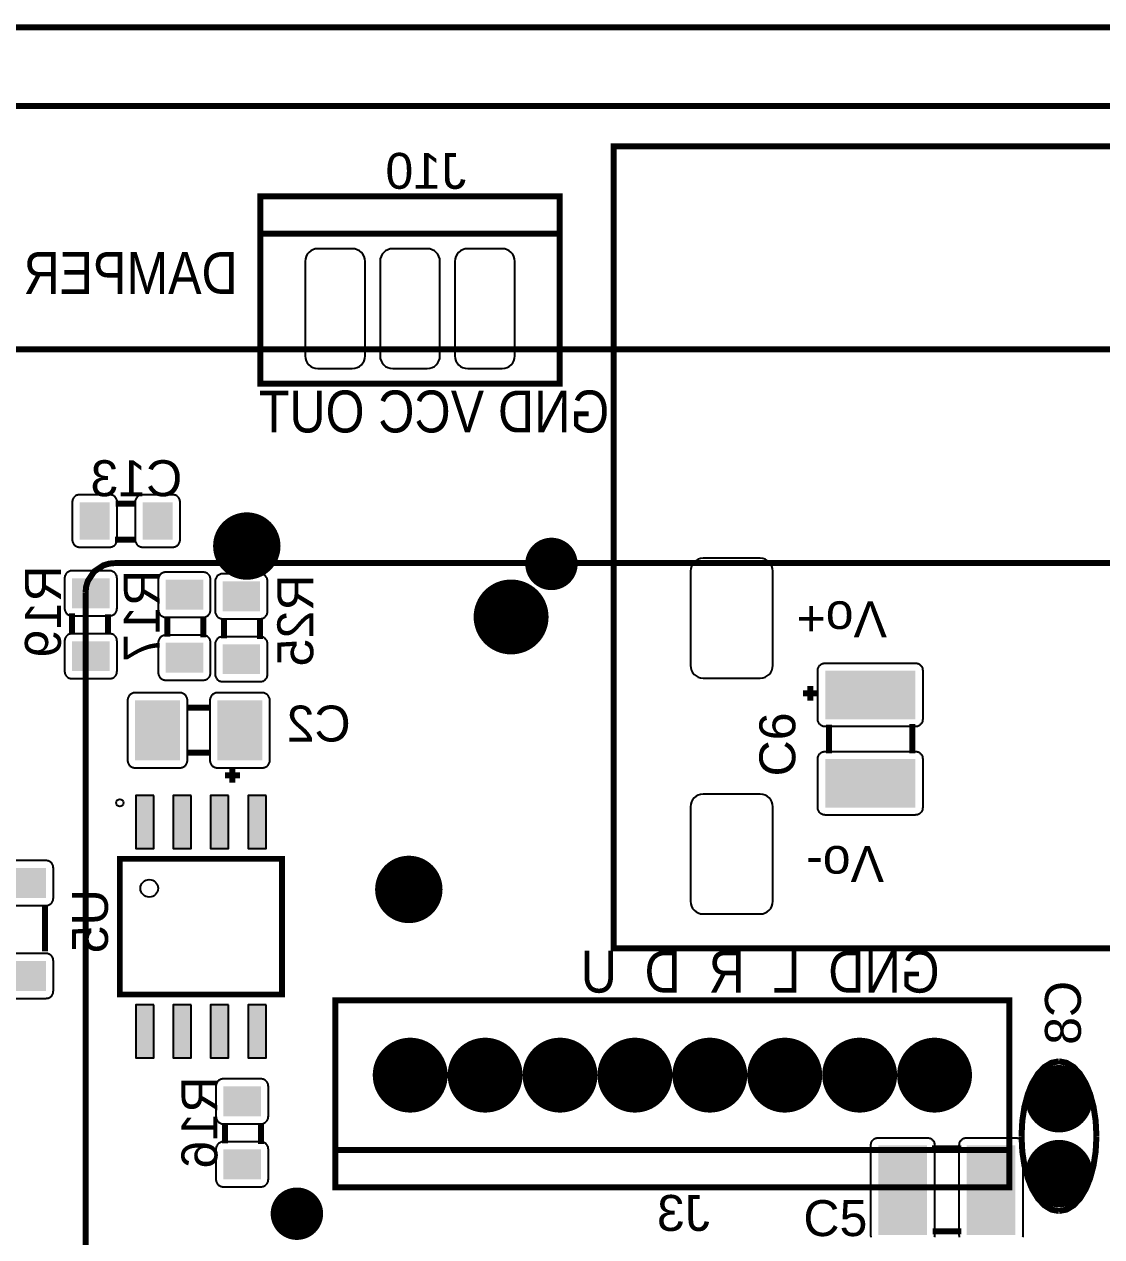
# Model space of a CAD drawing. Header units: inches. Extents: x -2.89 to 2.89, y -1.51 to 1.51.
# Drawn here: x -1.741 to -0.303, y -0.106 to 1.513 of the extents above; entities that cross this region are included whole.
import ezdxf

# ---------------------------------------------------------------- set-up
doc = ezdxf.new("R2010")
doc.units = ezdxf.units.IN
doc.layers.get('0').update_dxf_attribs({"linetype": 'CONTINUOUS'})

# ---------------------------------------------------------------- blocks, each defined once
blk = doc.blocks.new('RPAD')
blk.add_trace([(-0.5, -0.5), (-0.5, 0.5), (0.5, -0.5), (0.5, 0.5)])
blk = doc.blocks.new('EPAD')
at = {"const_width": 0.5}
blk.add_lwpolyline([(-0.25, 0, 1), (0.25, 0, 1)], format="xyb", close=True, dxfattribs=at)

msp = doc.modelspace()

# ---------------------------------------------------------------- linework, layer by layer
for points, const_width in [([(-2.883315, -1.508752), (2.883315, -1.508752), (2.883315, 1.508752), (-2.883315, 1.508752), (-2.883315, -1.508752)], 0.008), ([(-2.883315, -1.508752), (2.883315, -1.508752), (2.883315, 1.508752), (-2.883315, 1.508752), (-2.883315, -1.508752)], 0.008), ([(-2.883315, -1.508752), (2.883315, -1.508752), (2.883315, 1.508752), (-2.883315, 1.508752), (-2.883315, -1.508752)], 0.008), ([(1.569118, 1.403445), (-2.092299, 1.403445)], 0.008), ([(1.569118, 1.403445), (-2.092299, 1.403445)], 0.008), ([(1.569118, 1.403445), (-2.092299, 1.403445)], 0.008), ([(-0.954181, 0.27865), (1.108811, 0.27865), (1.108811, 1.349516), (-0.954181, 1.349516), (-0.954181, 0.27865)], 0.008), ([(-0.954181, 0.27865), (1.108811, 0.27865), (1.108811, 1.349516), (-0.954181, 1.349516), (-0.954181, 0.27865)], 0.008), ([(-0.954181, 0.27865), (1.108811, 0.27865), (1.108811, 1.349516), (-0.954181, 1.349516), (-0.954181, 0.27865)], 0.008), ([(-1.426111, 1.03298), (-1.026111, 1.03298), (-1.026111, 1.28298), (-1.426111, 1.28298), (-1.426111, 1.03298)], 0.008), ([(-1.426111, 1.03298), (-1.026111, 1.03298), (-1.026111, 1.28298), (-1.426111, 1.28298), (-1.426111, 1.03298)], 0.008), ([(-1.426111, 1.03298), (-1.026111, 1.03298), (-1.026111, 1.28298), (-1.426111, 1.28298), (-1.426111, 1.03298)], 0.008), ([(-1.026111, 1.23298), (-1.426111, 1.23298)], 0.008), ([(-1.026111, 1.23298), (-1.426111, 1.23298)], 0.008), ([(-1.026111, 1.23298), (-1.426111, 1.23298)], 0.008), ([(-1.974189, 1.078642), (1.451008, 1.078642)], 0.008), ([(-1.974189, 1.078642), (1.451008, 1.078642)], 0.008), ([(-1.974189, 1.078642), (1.451008, 1.078642)], 0.008), ([(-1.592024, 0.872516), (-1.619024, 0.872516)], 0.008), ([(-1.592024, 0.872516), (-1.619024, 0.872516)], 0.008), ([(-1.592024, 0.872516), (-1.619024, 0.872516)], 0.008), ([(-1.592024, 0.824516), (-1.620024, 0.824516)], 0.008), ([(-1.592024, 0.824516), (-1.620024, 0.824516)], 0.008), ([(-1.592024, 0.824516), (-1.620024, 0.824516)], 0.008), ([(-1.659228, 0.753839), (-1.658445, 0.761889), (-1.656191, 0.769333), (-1.647848, 0.781828), (-1.635353, 0.790171), (-1.627908, 0.792425), (-1.619858, 0.793209)], 0.008), ([(-1.659228, 0.753839), (-1.658445, 0.761889), (-1.656191, 0.769333), (-1.647848, 0.781828), (-1.635353, 0.790171), (-1.627908, 0.792425), (-1.619858, 0.793209)], 0.008), ([(-1.659228, 0.753839), (-1.658445, 0.761889), (-1.656191, 0.769333), (-1.647848, 0.781828), (-1.635353, 0.790171), (-1.627908, 0.792425), (-1.619858, 0.793209)], 0.008), ([(1.136047, 0.753839), (1.135264, 0.761889), (1.13301, 0.769333), (1.124667, 0.781828), (1.112172, 0.790171), (1.104727, 0.792425), (1.096677, 0.793209), (-1.619858, 0.793209)], 0.008), ([(1.136047, 0.753839), (1.135264, 0.761889), (1.13301, 0.769333), (1.124667, 0.781828), (1.112172, 0.790171), (1.104727, 0.792425), (1.096677, 0.793209), (-1.619858, 0.793209)], 0.008), ([(1.136047, 0.753839), (1.135264, 0.761889), (1.13301, 0.769333), (1.124667, 0.781828), (1.112172, 0.790171), (1.104727, 0.792425), (1.096677, 0.793209), (-1.619858, 0.793209)], 0.008), ([(-1.659228, 0.753839), (-1.659228, -0.702854), (-1.658445, -0.710904), (-1.656191, -0.718348), (-1.647848, -0.730844), (-1.635353, -0.739187), (-1.627908, -0.741441), (-1.619858, -0.742224), (1.096677, -0.742224)], 0.008), ([(-1.659228, 0.753839), (-1.659228, -0.702854), (-1.658445, -0.710904), (-1.656191, -0.718348), (-1.647848, -0.730844), (-1.635353, -0.739187), (-1.627908, -0.741441), (-1.619858, -0.742224), (1.096677, -0.742224)], 0.008), ([(-1.659228, 0.753839), (-1.659228, -0.702854), (-1.658445, -0.710904), (-1.656191, -0.718348), (-1.647848, -0.730844), (-1.635353, -0.739187), (-1.627908, -0.741441), (-1.619858, -0.742224), (1.096677, -0.742224)], 0.008), ([(-1.677229, 0.697894), (-1.677229, 0.725894)], 0.008), ([(-1.677229, 0.697894), (-1.677229, 0.725894)], 0.008), ([(-1.677229, 0.697894), (-1.677229, 0.725894)], 0.008), ([(-1.629229, 0.697894), (-1.629229, 0.724894)], 0.008), ([(-1.629229, 0.697894), (-1.629229, 0.724894)], 0.008), ([(-1.629229, 0.697894), (-1.629229, 0.724894)], 0.008), ([(-1.550229, 0.721894), (-1.550229, 0.694894)], 0.008), ([(-1.550229, 0.721894), (-1.550229, 0.694894)], 0.008), ([(-1.550229, 0.721894), (-1.550229, 0.694894)], 0.008), ([(-1.502229, 0.721894), (-1.502229, 0.693894)], 0.008), ([(-1.502229, 0.721894), (-1.502229, 0.693894)], 0.008), ([(-1.502229, 0.721894), (-1.502229, 0.693894)], 0.008), ([(-1.474229, 0.719894), (-1.474229, 0.692894)], 0.008), ([(-1.474229, 0.719894), (-1.474229, 0.692894)], 0.008), ([(-1.474229, 0.719894), (-1.474229, 0.692894)], 0.008), ([(-1.426229, 0.719894), (-1.426229, 0.691894)], 0.008), ([(-1.426229, 0.719894), (-1.426229, 0.691894)], 0.008), ([(-1.426229, 0.719894), (-1.426229, 0.691894)], 0.008), ([(-0.691661, 0.609232), (-0.691661, 0.629232)], 0.008), ([(-0.691661, 0.609232), (-0.691661, 0.629232)], 0.008), ([(-0.691661, 0.609232), (-0.691661, 0.629232)], 0.008), ([(-0.681661, 0.619232), (-0.701661, 0.619232)], 0.008), ([(-0.681661, 0.619232), (-0.701661, 0.619232)], 0.008), ([(-0.681661, 0.619232), (-0.701661, 0.619232)], 0.008), ([(-1.523229, 0.599894), (-1.493229, 0.599894)], 0.008), ([(-1.523229, 0.599894), (-1.493229, 0.599894)], 0.008), ([(-1.523229, 0.599894), (-1.493229, 0.599894)], 0.008), ([(-0.666661, 0.539232), (-0.666661, 0.577232)], 0.008), ([(-0.666661, 0.539232), (-0.666661, 0.577232)], 0.008), ([(-0.666661, 0.539232), (-0.666661, 0.577232)], 0.008), ([(-0.555661, 0.539232), (-0.555661, 0.578232)], 0.008), ([(-0.555661, 0.539232), (-0.555661, 0.578232)], 0.008), ([(-0.555661, 0.539232), (-0.555661, 0.578232)], 0.008), ([(-1.523229, 0.539894), (-1.493229, 0.539894)], 0.008), ([(-1.523229, 0.539894), (-1.493229, 0.539894)], 0.008), ([(-1.523229, 0.539894), (-1.493229, 0.539894)], 0.008), ([(-1.463229, 0.499894), (-1.463229, 0.519894)], 0.008), ([(-1.463229, 0.499894), (-1.463229, 0.519894)], 0.008), ([(-1.463229, 0.499894), (-1.463229, 0.519894)], 0.008), ([(-1.473229, 0.509894), (-1.453229, 0.509894)], 0.008), ([(-1.473229, 0.509894), (-1.453229, 0.509894)], 0.008), ([(-1.473229, 0.509894), (-1.453229, 0.509894)], 0.008), ([(-1.396961, 0.398209), (-1.396961, 0.217106), (-1.613496, 0.217106), (-1.613496, 0.398209), (-1.396961, 0.398209)], 0.007874), ([(-1.396961, 0.398209), (-1.396961, 0.217106), (-1.613496, 0.217106), (-1.613496, 0.398209), (-1.396961, 0.398209)], 0.007874), ([(-1.396961, 0.398209), (-1.396961, 0.217106), (-1.613496, 0.217106), (-1.613496, 0.398209), (-1.396961, 0.398209)], 0.007874), ([(-1.713229, 0.274894), (-1.713229, 0.334894)], 0.008), ([(-1.713229, 0.274894), (-1.713229, 0.334894)], 0.008), ([(-1.713229, 0.274894), (-1.713229, 0.334894)], 0.008), ([(-1.325835, -0.040642), (-0.425835, -0.040642), (-0.425835, 0.209358), (-1.325835, 0.209358), (-1.325835, -0.040642)], 0.008), ([(-1.325835, -0.040642), (-0.425835, -0.040642), (-0.425835, 0.209358), (-1.325835, 0.209358), (-1.325835, -0.040642)], 0.008), ([(-1.325835, -0.040642), (-0.425835, -0.040642), (-0.425835, 0.209358), (-1.325835, 0.209358), (-1.325835, -0.040642)], 0.008), ([(-0.359693, 0.127862), (-0.36988, 0.125862), (-0.379318, 0.120112), (-0.387818, 0.110987), (-0.395193, 0.098862), (-0.401256, 0.084112), (-0.405818, 0.067112), (-0.408693, 0.048237), (-0.409693, 0.027862)], 0.008), ([(-0.359693, 0.127862), (-0.36988, 0.125862), (-0.379318, 0.120112), (-0.387818, 0.110987), (-0.395193, 0.098862), (-0.401256, 0.084112), (-0.405818, 0.067112), (-0.408693, 0.048237), (-0.409693, 0.027862)], 0.008), ([(-0.359693, 0.127862), (-0.36988, 0.125862), (-0.379318, 0.120112), (-0.387818, 0.110987), (-0.395193, 0.098862), (-0.401256, 0.084112), (-0.405818, 0.067112), (-0.408693, 0.048237), (-0.409693, 0.027862)], 0.008), ([(-0.359693, 0.127862), (-0.349506, 0.125862), (-0.340068, 0.120112), (-0.331568, 0.110987), (-0.324193, 0.098862), (-0.31813, 0.084112), (-0.313568, 0.067112), (-0.310693, 0.048237), (-0.309693, 0.027862)], 0.008), ([(-0.359693, 0.127862), (-0.349506, 0.125862), (-0.340068, 0.120112), (-0.331568, 0.110987), (-0.324193, 0.098862), (-0.31813, 0.084112), (-0.313568, 0.067112), (-0.310693, 0.048237), (-0.309693, 0.027862)], 0.008), ([(-0.359693, 0.127862), (-0.349506, 0.125862), (-0.340068, 0.120112), (-0.331568, 0.110987), (-0.324193, 0.098862), (-0.31813, 0.084112), (-0.313568, 0.067112), (-0.310693, 0.048237), (-0.309693, 0.027862)], 0.008), ([(-1.473229, 0.045366), (-1.473229, 0.018366)], 0.008), ([(-1.473229, 0.045366), (-1.473229, 0.018366)], 0.008), ([(-1.473229, 0.045366), (-1.473229, 0.018366)], 0.008), ([(-1.425229, 0.045366), (-1.425229, 0.017366)], 0.008), ([(-1.425229, 0.045366), (-1.425229, 0.017366)], 0.008), ([(-1.425229, 0.045366), (-1.425229, 0.017366)], 0.008), ([(-0.359693, -0.072138), (-0.36988, -0.070138), (-0.379318, -0.064388), (-0.387818, -0.055263), (-0.395193, -0.043138), (-0.401256, -0.028388), (-0.405818, -0.011388), (-0.408693, 0.007487), (-0.409693, 0.027862)], 0.008), ([(-0.359693, -0.072138), (-0.36988, -0.070138), (-0.379318, -0.064388), (-0.387818, -0.055263), (-0.395193, -0.043138), (-0.401256, -0.028388), (-0.405818, -0.011388), (-0.408693, 0.007487), (-0.409693, 0.027862)], 0.008), ([(-0.359693, -0.072138), (-0.36988, -0.070138), (-0.379318, -0.064388), (-0.387818, -0.055263), (-0.395193, -0.043138), (-0.401256, -0.028388), (-0.405818, -0.011388), (-0.408693, 0.007487), (-0.409693, 0.027862)], 0.008), ([(-0.359693, -0.072138), (-0.349506, -0.070138), (-0.340068, -0.064388), (-0.331568, -0.055263), (-0.324193, -0.043138), (-0.31813, -0.028388), (-0.313568, -0.011388), (-0.310693, 0.007487), (-0.309693, 0.027862)], 0.008), ([(-0.359693, -0.072138), (-0.349506, -0.070138), (-0.340068, -0.064388), (-0.331568, -0.055263), (-0.324193, -0.043138), (-0.31813, -0.028388), (-0.313568, -0.011388), (-0.310693, 0.007487), (-0.309693, 0.027862)], 0.008), ([(-0.359693, -0.072138), (-0.349506, -0.070138), (-0.340068, -0.064388), (-0.331568, -0.055263), (-0.324193, -0.043138), (-0.31813, -0.028388), (-0.313568, -0.011388), (-0.310693, 0.007487), (-0.309693, 0.027862)], 0.008), ([(-1.325835, 0.009358), (-0.425835, 0.009358)], 0.008), ([(-1.325835, 0.009358), (-0.425835, 0.009358)], 0.008), ([(-1.325835, 0.009358), (-0.425835, 0.009358)], 0.008), ([(-0.490244, 0.011815), (-0.529244, 0.011815)], 0.008), ([(-0.490244, 0.011815), (-0.529244, 0.011815)], 0.008), ([(-0.490244, 0.011815), (-0.529244, 0.011815)], 0.008), ([(-0.490244, -0.099185), (-0.528244, -0.099185)], 0.008), ([(-0.490244, -0.099185), (-0.528244, -0.099185)], 0.008), ([(-0.490244, -0.099185), (-0.528244, -0.099185)], 0.008)]:
    msp.add_lwpolyline(points, dxfattribs=dict(const_width=const_width))
for points in [[(-1.303111, 1.21298), (-1.349111, 1.21298), (-1.352587, 1.212642), (-1.355801, 1.211669), (-1.358692, 1.210123), (-1.361196, 1.208066), (-1.363253, 1.205561), (-1.364799, 1.20267), (-1.365772, 1.199456), (-1.366111, 1.19598), (-1.366111, 1.06998), (-1.365772, 1.066504), (-1.364799, 1.06329), (-1.363253, 1.060399), (-1.361196, 1.057894), (-1.358692, 1.055838), (-1.355801, 1.054292), (-1.352587, 1.053319), (-1.349111, 1.05298), (-1.303111, 1.05298), (-1.299635, 1.053319), (-1.29642, 1.054292), (-1.29353, 1.055838), (-1.291025, 1.057894), (-1.288968, 1.060399), (-1.287422, 1.06329), (-1.286449, 1.066504), (-1.286111, 1.06998), (-1.286111, 1.19598), (-1.286449, 1.199456), (-1.287422, 1.20267), (-1.288968, 1.205561), (-1.291025, 1.208066), (-1.29353, 1.210123), (-1.29642, 1.211669), (-1.299635, 1.212642), (-1.303111, 1.21298)], [(-1.203111, 1.21298), (-1.249111, 1.21298), (-1.252587, 1.212642), (-1.255801, 1.211669), (-1.258692, 1.210123), (-1.261196, 1.208066), (-1.263253, 1.205561), (-1.264799, 1.20267), (-1.265772, 1.199456), (-1.266111, 1.19598), (-1.266111, 1.06998), (-1.265772, 1.066504), (-1.264799, 1.06329), (-1.263253, 1.060399), (-1.261196, 1.057894), (-1.258692, 1.055838), (-1.255801, 1.054292), (-1.252587, 1.053319), (-1.249111, 1.05298), (-1.203111, 1.05298), (-1.199635, 1.053319), (-1.19642, 1.054292), (-1.19353, 1.055838), (-1.191025, 1.057894), (-1.188968, 1.060399), (-1.187422, 1.06329), (-1.186449, 1.066504), (-1.186111, 1.06998), (-1.186111, 1.19598), (-1.186449, 1.199456), (-1.187422, 1.20267), (-1.188968, 1.205561), (-1.191025, 1.208066), (-1.19353, 1.210123), (-1.19642, 1.211669), (-1.199635, 1.212642), (-1.203111, 1.21298)], [(-1.103111, 1.21298), (-1.149111, 1.21298), (-1.152587, 1.212642), (-1.155801, 1.211669), (-1.158692, 1.210123), (-1.161196, 1.208066), (-1.163253, 1.205561), (-1.164799, 1.20267), (-1.165772, 1.199456), (-1.166111, 1.19598), (-1.166111, 1.06998), (-1.165772, 1.066504), (-1.164799, 1.06329), (-1.163253, 1.060399), (-1.161196, 1.057894), (-1.158692, 1.055838), (-1.155801, 1.054292), (-1.152587, 1.053319), (-1.149111, 1.05298), (-1.103111, 1.05298), (-1.099635, 1.053319), (-1.09642, 1.054292), (-1.09353, 1.055838), (-1.091025, 1.057894), (-1.088968, 1.060399), (-1.087422, 1.06329), (-1.086449, 1.066504), (-1.086111, 1.06998), (-1.086111, 1.19598), (-1.086449, 1.199456), (-1.087422, 1.20267), (-1.088968, 1.205561), (-1.091025, 1.208066), (-1.09353, 1.210123), (-1.09642, 1.211669), (-1.099635, 1.212642), (-1.103111, 1.21298)], [(-1.627024, 0.884516), (-1.667024, 0.884516), (-1.668063, 0.884465), (-1.669069, 0.884317), (-1.670035, 0.884075), (-1.670959, 0.883744), (-1.671836, 0.88333), (-1.67266, 0.882835), (-1.673428, 0.882265), (-1.674133, 0.881625), (-1.674774, 0.880919), (-1.675343, 0.880152), (-1.675837, 0.879328), (-1.676252, 0.878451), (-1.676583, 0.877527), (-1.676825, 0.87656), (-1.676974, 0.875555), (-1.677024, 0.874516), (-1.677024, 0.824516), (-1.676974, 0.823476), (-1.676825, 0.822471), (-1.676583, 0.821504), (-1.676252, 0.82058), (-1.675837, 0.819704), (-1.675343, 0.81888), (-1.674774, 0.818113), (-1.674133, 0.817406), (-1.673428, 0.816766), (-1.67266, 0.816197), (-1.671836, 0.815702), (-1.670959, 0.815287), (-1.670035, 0.814957), (-1.669069, 0.814715), (-1.668063, 0.814566), (-1.667024, 0.814516), (-1.627024, 0.814516), (-1.625985, 0.814566), (-1.62498, 0.814715), (-1.624013, 0.814957), (-1.623089, 0.815287), (-1.622212, 0.815702), (-1.621388, 0.816197), (-1.62062, 0.816766), (-1.619915, 0.817406), (-1.619274, 0.818113), (-1.618705, 0.81888), (-1.618211, 0.819704), (-1.617796, 0.82058), (-1.617465, 0.821504), (-1.617223, 0.822471), (-1.617074, 0.823476), (-1.617024, 0.824516), (-1.617024, 0.874516), (-1.617074, 0.875555), (-1.617223, 0.87656), (-1.617465, 0.877527), (-1.617796, 0.878451), (-1.618211, 0.879328), (-1.618705, 0.880152), (-1.619274, 0.880919), (-1.619915, 0.881625), (-1.62062, 0.882265), (-1.621388, 0.882835), (-1.622212, 0.88333), (-1.623089, 0.883744), (-1.624013, 0.884075), (-1.62498, 0.884317), (-1.625985, 0.884465), (-1.627024, 0.884516)], [(-1.543024, 0.884516), (-1.583024, 0.884516), (-1.584063, 0.884465), (-1.585069, 0.884317), (-1.586035, 0.884075), (-1.586959, 0.883744), (-1.587836, 0.88333), (-1.58866, 0.882835), (-1.589428, 0.882265), (-1.590133, 0.881625), (-1.590774, 0.880919), (-1.591343, 0.880152), (-1.591837, 0.879328), (-1.592252, 0.878451), (-1.592583, 0.877527), (-1.592825, 0.87656), (-1.592974, 0.875555), (-1.593024, 0.874516), (-1.593024, 0.824516), (-1.592974, 0.823476), (-1.592825, 0.822471), (-1.592583, 0.821504), (-1.592252, 0.82058), (-1.591837, 0.819704), (-1.591343, 0.81888), (-1.590774, 0.818113), (-1.590133, 0.817406), (-1.589428, 0.816766), (-1.58866, 0.816197), (-1.587836, 0.815702), (-1.586959, 0.815287), (-1.586035, 0.814957), (-1.585069, 0.814715), (-1.584063, 0.814566), (-1.583024, 0.814516), (-1.543024, 0.814516), (-1.541985, 0.814566), (-1.54098, 0.814715), (-1.540013, 0.814957), (-1.539089, 0.815287), (-1.538212, 0.815702), (-1.537388, 0.816197), (-1.53662, 0.816766), (-1.535915, 0.817406), (-1.535274, 0.818113), (-1.534705, 0.81888), (-1.534211, 0.819704), (-1.533796, 0.82058), (-1.533465, 0.821504), (-1.533223, 0.822471), (-1.533074, 0.823476), (-1.533024, 0.824516), (-1.533024, 0.874516), (-1.533074, 0.875555), (-1.533223, 0.87656), (-1.533465, 0.877527), (-1.533796, 0.878451), (-1.534211, 0.879328), (-1.534705, 0.880152), (-1.535274, 0.880919), (-1.535915, 0.881625), (-1.53662, 0.882265), (-1.537388, 0.882835), (-1.538212, 0.88333), (-1.539089, 0.883744), (-1.540013, 0.884075), (-1.54098, 0.884317), (-1.541985, 0.884465), (-1.543024, 0.884516)], [(-0.834701, 0.639594), (-0.758701, 0.639594), (-0.755225, 0.639933), (-0.752011, 0.640906), (-0.74912, 0.642452), (-0.746615, 0.644509), (-0.744558, 0.647013), (-0.743012, 0.649904), (-0.742039, 0.653119), (-0.741701, 0.656594), (-0.741701, 0.782594), (-0.742039, 0.78607), (-0.743012, 0.789285), (-0.744558, 0.792176), (-0.746615, 0.79468), (-0.74912, 0.796737), (-0.752011, 0.798283), (-0.755225, 0.799256), (-0.758701, 0.799594), (-0.834701, 0.799594), (-0.838177, 0.799256), (-0.841391, 0.798283), (-0.844282, 0.796737), (-0.846787, 0.79468), (-0.848843, 0.792176), (-0.850389, 0.789285), (-0.851363, 0.78607), (-0.851701, 0.782594), (-0.851701, 0.656594), (-0.851363, 0.653119), (-0.850389, 0.649904), (-0.848843, 0.647013), (-0.846787, 0.644509), (-0.844282, 0.642452), (-0.841391, 0.640906), (-0.838177, 0.639933), (-0.834701, 0.639594)], [(-1.617229, 0.732894), (-1.617229, 0.772894), (-1.617279, 0.773933), (-1.617428, 0.774938), (-1.61767, 0.775905), (-1.618, 0.776829), (-1.618415, 0.777706), (-1.61891, 0.77853), (-1.619479, 0.779297), (-1.620119, 0.780003), (-1.620826, 0.780643), (-1.621593, 0.781213), (-1.622417, 0.781707), (-1.623293, 0.782122), (-1.624217, 0.782453), (-1.625184, 0.782695), (-1.626189, 0.782843), (-1.627229, 0.782894), (-1.677229, 0.782894), (-1.678268, 0.782843), (-1.679273, 0.782695), (-1.68024, 0.782453), (-1.681164, 0.782122), (-1.682041, 0.781707), (-1.682865, 0.781213), (-1.683632, 0.780643), (-1.684338, 0.780003), (-1.684978, 0.779297), (-1.685548, 0.77853), (-1.686043, 0.777706), (-1.686457, 0.776829), (-1.686788, 0.775905), (-1.68703, 0.774938), (-1.687178, 0.773933), (-1.687229, 0.772894), (-1.687229, 0.732894), (-1.687178, 0.731854), (-1.68703, 0.730849), (-1.686788, 0.729882), (-1.686457, 0.728958), (-1.686043, 0.728082), (-1.685548, 0.727258), (-1.684978, 0.72649), (-1.684338, 0.725784), (-1.683632, 0.725144), (-1.682865, 0.724575), (-1.682041, 0.72408), (-1.681164, 0.723665), (-1.68024, 0.723335), (-1.679273, 0.723093), (-1.678268, 0.722944), (-1.677229, 0.722894), (-1.627229, 0.722894), (-1.626189, 0.722944), (-1.625184, 0.723093), (-1.624217, 0.723335), (-1.623293, 0.723665), (-1.622417, 0.72408), (-1.621593, 0.724575), (-1.620826, 0.725144), (-1.620119, 0.725784), (-1.619479, 0.72649), (-1.61891, 0.727258), (-1.618415, 0.728082), (-1.618, 0.728958), (-1.61767, 0.729882), (-1.617428, 0.730849), (-1.617279, 0.731854), (-1.617229, 0.732894)], [(-1.562229, 0.770894), (-1.562229, 0.730894), (-1.562178, 0.729854), (-1.56203, 0.728849), (-1.561788, 0.727882), (-1.561457, 0.726958), (-1.561043, 0.726082), (-1.560548, 0.725258), (-1.559978, 0.72449), (-1.559338, 0.723784), (-1.558632, 0.723144), (-1.557865, 0.722575), (-1.557041, 0.72208), (-1.556164, 0.721665), (-1.55524, 0.721335), (-1.554273, 0.721093), (-1.553268, 0.720944), (-1.552229, 0.720894), (-1.502229, 0.720894), (-1.501189, 0.720944), (-1.500184, 0.721093), (-1.499217, 0.721335), (-1.498293, 0.721665), (-1.497417, 0.72208), (-1.496593, 0.722575), (-1.495826, 0.723144), (-1.495119, 0.723784), (-1.494479, 0.72449), (-1.49391, 0.725258), (-1.493415, 0.726082), (-1.493, 0.726958), (-1.49267, 0.727882), (-1.492428, 0.728849), (-1.492279, 0.729854), (-1.492229, 0.730894), (-1.492229, 0.770894), (-1.492279, 0.771933), (-1.492428, 0.772938), (-1.49267, 0.773905), (-1.493, 0.774829), (-1.493415, 0.775706), (-1.49391, 0.77653), (-1.494479, 0.777297), (-1.495119, 0.778003), (-1.495826, 0.778643), (-1.496593, 0.779213), (-1.497417, 0.779707), (-1.498293, 0.780122), (-1.499217, 0.780453), (-1.500184, 0.780695), (-1.501189, 0.780843), (-1.502229, 0.780894), (-1.552229, 0.780894), (-1.553268, 0.780843), (-1.554273, 0.780695), (-1.55524, 0.780453), (-1.556164, 0.780122), (-1.557041, 0.779707), (-1.557865, 0.779213), (-1.558632, 0.778643), (-1.559338, 0.778003), (-1.559978, 0.777297), (-1.560548, 0.77653), (-1.561043, 0.775706), (-1.561457, 0.774829), (-1.561788, 0.773905), (-1.56203, 0.772938), (-1.562178, 0.771933), (-1.562229, 0.770894)], [(-1.486229, 0.768894), (-1.486229, 0.728894), (-1.486178, 0.727854), (-1.48603, 0.726849), (-1.485788, 0.725882), (-1.485457, 0.724958), (-1.485043, 0.724082), (-1.484548, 0.723258), (-1.483978, 0.72249), (-1.483338, 0.721784), (-1.482632, 0.721144), (-1.481865, 0.720575), (-1.481041, 0.72008), (-1.480164, 0.719665), (-1.47924, 0.719335), (-1.478273, 0.719093), (-1.477268, 0.718944), (-1.476229, 0.718894), (-1.426229, 0.718894), (-1.425189, 0.718944), (-1.424184, 0.719093), (-1.423217, 0.719335), (-1.422293, 0.719665), (-1.421417, 0.72008), (-1.420593, 0.720575), (-1.419826, 0.721144), (-1.419119, 0.721784), (-1.418479, 0.72249), (-1.41791, 0.723258), (-1.417415, 0.724082), (-1.417, 0.724958), (-1.41667, 0.725882), (-1.416428, 0.726849), (-1.416279, 0.727854), (-1.416229, 0.728894), (-1.416229, 0.768894), (-1.416279, 0.769933), (-1.416428, 0.770938), (-1.41667, 0.771905), (-1.417, 0.772829), (-1.417415, 0.773706), (-1.41791, 0.77453), (-1.418479, 0.775297), (-1.419119, 0.776003), (-1.419826, 0.776643), (-1.420593, 0.777213), (-1.421417, 0.777707), (-1.422293, 0.778122), (-1.423217, 0.778453), (-1.424184, 0.778695), (-1.425189, 0.778843), (-1.426229, 0.778894), (-1.476229, 0.778894), (-1.477268, 0.778843), (-1.478273, 0.778695), (-1.47924, 0.778453), (-1.480164, 0.778122), (-1.481041, 0.777707), (-1.481865, 0.777213), (-1.482632, 0.776643), (-1.483338, 0.776003), (-1.483978, 0.775297), (-1.484548, 0.77453), (-1.485043, 0.773706), (-1.485457, 0.772829), (-1.485788, 0.771905), (-1.48603, 0.770938), (-1.486178, 0.769933), (-1.486229, 0.768894)], [(-1.617229, 0.648894), (-1.617229, 0.688894), (-1.617279, 0.689933), (-1.617428, 0.690938), (-1.61767, 0.691905), (-1.618, 0.692829), (-1.618415, 0.693706), (-1.61891, 0.69453), (-1.619479, 0.695297), (-1.620119, 0.696003), (-1.620826, 0.696643), (-1.621593, 0.697213), (-1.622417, 0.697707), (-1.623293, 0.698122), (-1.624217, 0.698453), (-1.625184, 0.698695), (-1.626189, 0.698843), (-1.627229, 0.698894), (-1.677229, 0.698894), (-1.678268, 0.698843), (-1.679273, 0.698695), (-1.68024, 0.698453), (-1.681164, 0.698122), (-1.682041, 0.697707), (-1.682865, 0.697213), (-1.683632, 0.696643), (-1.684338, 0.696003), (-1.684978, 0.695297), (-1.685548, 0.69453), (-1.686043, 0.693706), (-1.686457, 0.692829), (-1.686788, 0.691905), (-1.68703, 0.690938), (-1.687178, 0.689933), (-1.687229, 0.688894), (-1.687229, 0.648894), (-1.687178, 0.647854), (-1.68703, 0.646849), (-1.686788, 0.645882), (-1.686457, 0.644958), (-1.686043, 0.644082), (-1.685548, 0.643258), (-1.684978, 0.64249), (-1.684338, 0.641784), (-1.683632, 0.641144), (-1.682865, 0.640575), (-1.682041, 0.64008), (-1.681164, 0.639665), (-1.68024, 0.639335), (-1.679273, 0.639093), (-1.678268, 0.638944), (-1.677229, 0.638894), (-1.627229, 0.638894), (-1.626189, 0.638944), (-1.625184, 0.639093), (-1.624217, 0.639335), (-1.623293, 0.639665), (-1.622417, 0.64008), (-1.621593, 0.640575), (-1.620826, 0.641144), (-1.620119, 0.641784), (-1.619479, 0.64249), (-1.61891, 0.643258), (-1.618415, 0.644082), (-1.618, 0.644958), (-1.61767, 0.645882), (-1.617428, 0.646849), (-1.617279, 0.647854), (-1.617229, 0.648894)], [(-1.562229, 0.686894), (-1.562229, 0.646894), (-1.562178, 0.645854), (-1.56203, 0.644849), (-1.561788, 0.643882), (-1.561457, 0.642958), (-1.561043, 0.642082), (-1.560548, 0.641258), (-1.559978, 0.64049), (-1.559338, 0.639784), (-1.558632, 0.639144), (-1.557865, 0.638575), (-1.557041, 0.63808), (-1.556164, 0.637665), (-1.55524, 0.637335), (-1.554273, 0.637093), (-1.553268, 0.636944), (-1.552229, 0.636894), (-1.502229, 0.636894), (-1.501189, 0.636944), (-1.500184, 0.637093), (-1.499217, 0.637335), (-1.498293, 0.637665), (-1.497417, 0.63808), (-1.496593, 0.638575), (-1.495826, 0.639144), (-1.495119, 0.639784), (-1.494479, 0.64049), (-1.49391, 0.641258), (-1.493415, 0.642082), (-1.493, 0.642958), (-1.49267, 0.643882), (-1.492428, 0.644849), (-1.492279, 0.645854), (-1.492229, 0.646894), (-1.492229, 0.686894), (-1.492279, 0.687933), (-1.492428, 0.688938), (-1.49267, 0.689905), (-1.493, 0.690829), (-1.493415, 0.691706), (-1.49391, 0.69253), (-1.494479, 0.693297), (-1.495119, 0.694003), (-1.495826, 0.694643), (-1.496593, 0.695213), (-1.497417, 0.695707), (-1.498293, 0.696122), (-1.499217, 0.696453), (-1.500184, 0.696695), (-1.501189, 0.696843), (-1.502229, 0.696894), (-1.552229, 0.696894), (-1.553268, 0.696843), (-1.554273, 0.696695), (-1.55524, 0.696453), (-1.556164, 0.696122), (-1.557041, 0.695707), (-1.557865, 0.695213), (-1.558632, 0.694643), (-1.559338, 0.694003), (-1.559978, 0.693297), (-1.560548, 0.69253), (-1.561043, 0.691706), (-1.561457, 0.690829), (-1.561788, 0.689905), (-1.56203, 0.688938), (-1.562178, 0.687933), (-1.562229, 0.686894)], [(-1.486229, 0.684894), (-1.486229, 0.644894), (-1.486178, 0.643854), (-1.48603, 0.642849), (-1.485788, 0.641882), (-1.485457, 0.640958), (-1.485043, 0.640082), (-1.484548, 0.639258), (-1.483978, 0.63849), (-1.483338, 0.637784), (-1.482632, 0.637144), (-1.481865, 0.636575), (-1.481041, 0.63608), (-1.480164, 0.635665), (-1.47924, 0.635335), (-1.478273, 0.635093), (-1.477268, 0.634944), (-1.476229, 0.634894), (-1.426229, 0.634894), (-1.425189, 0.634944), (-1.424184, 0.635093), (-1.423217, 0.635335), (-1.422293, 0.635665), (-1.421417, 0.63608), (-1.420593, 0.636575), (-1.419826, 0.637144), (-1.419119, 0.637784), (-1.418479, 0.63849), (-1.41791, 0.639258), (-1.417415, 0.640082), (-1.417, 0.640958), (-1.41667, 0.641882), (-1.416428, 0.642849), (-1.416279, 0.643854), (-1.416229, 0.644894), (-1.416229, 0.684894), (-1.416279, 0.685933), (-1.416428, 0.686938), (-1.41667, 0.687905), (-1.417, 0.688829), (-1.417415, 0.689706), (-1.41791, 0.69053), (-1.418479, 0.691297), (-1.419119, 0.692003), (-1.419826, 0.692643), (-1.420593, 0.693213), (-1.421417, 0.693707), (-1.422293, 0.694122), (-1.423217, 0.694453), (-1.424184, 0.694695), (-1.425189, 0.694843), (-1.426229, 0.694894), (-1.476229, 0.694894), (-1.477268, 0.694843), (-1.478273, 0.694695), (-1.47924, 0.694453), (-1.480164, 0.694122), (-1.481041, 0.693707), (-1.481865, 0.693213), (-1.482632, 0.692643), (-1.483338, 0.692003), (-1.483978, 0.691297), (-1.484548, 0.69053), (-1.485043, 0.689706), (-1.485457, 0.688829), (-1.485788, 0.687905), (-1.48603, 0.686938), (-1.486178, 0.685933), (-1.486229, 0.684894)], [(-0.681661, 0.584732), (-0.681661, 0.649732), (-0.681611, 0.650772), (-0.681463, 0.651777), (-0.68122, 0.652744), (-0.68089, 0.653668), (-0.680475, 0.654544), (-0.67998, 0.655368), (-0.679411, 0.656136), (-0.678771, 0.656842), (-0.678065, 0.657482), (-0.677297, 0.658051), (-0.676473, 0.658546), (-0.675597, 0.658961), (-0.674673, 0.659291), (-0.673706, 0.659533), (-0.672701, 0.659682), (-0.671661, 0.659732), (-0.551661, 0.659732), (-0.550622, 0.659682), (-0.549617, 0.659533), (-0.54865, 0.659291), (-0.547726, 0.658961), (-0.54685, 0.658546), (-0.546026, 0.658051), (-0.545258, 0.657482), (-0.544552, 0.656842), (-0.543912, 0.656136), (-0.543343, 0.655368), (-0.542848, 0.654544), (-0.542433, 0.653668), (-0.542102, 0.652744), (-0.54186, 0.651777), (-0.541712, 0.650772), (-0.541661, 0.649732), (-0.541661, 0.584732), (-0.541712, 0.583693), (-0.54186, 0.582688), (-0.542102, 0.581721), (-0.542433, 0.580797), (-0.542848, 0.57992), (-0.543343, 0.579096), (-0.543912, 0.578329), (-0.544552, 0.577623), (-0.545258, 0.576983), (-0.546026, 0.576413), (-0.54685, 0.575919), (-0.547726, 0.575504), (-0.54865, 0.575173), (-0.549617, 0.574931), (-0.550622, 0.574783), (-0.551661, 0.574732), (-0.671661, 0.574732), (-0.672701, 0.574783), (-0.673706, 0.574931), (-0.674673, 0.575173), (-0.675597, 0.575504), (-0.676473, 0.575919), (-0.677297, 0.576413), (-0.678065, 0.576983), (-0.678771, 0.577623), (-0.679411, 0.578329), (-0.67998, 0.579096), (-0.680475, 0.57992), (-0.68089, 0.580797), (-0.68122, 0.581721), (-0.681463, 0.582688), (-0.681611, 0.583693), (-0.681661, 0.584732)], [(-1.593229, 0.519894), (-1.533229, 0.519894), (-1.532189, 0.519944), (-1.531184, 0.520093), (-1.530217, 0.520335), (-1.529293, 0.520665), (-1.528417, 0.52108), (-1.527593, 0.521575), (-1.526825, 0.522144), (-1.526119, 0.522784), (-1.525479, 0.523491), (-1.52491, 0.524258), (-1.524415, 0.525082), (-1.524, 0.525958), (-1.52367, 0.526882), (-1.523428, 0.527849), (-1.523279, 0.528854), (-1.523229, 0.529894), (-1.523229, 0.609894), (-1.523279, 0.610933), (-1.523428, 0.611938), (-1.52367, 0.612905), (-1.524, 0.613829), (-1.524415, 0.614706), (-1.52491, 0.61553), (-1.525479, 0.616297), (-1.526119, 0.617003), (-1.526825, 0.617643), (-1.527593, 0.618213), (-1.528417, 0.618707), (-1.529293, 0.619122), (-1.530217, 0.619453), (-1.531184, 0.619695), (-1.532189, 0.619843), (-1.533229, 0.619894), (-1.593229, 0.619894), (-1.594268, 0.619843), (-1.595273, 0.619695), (-1.59624, 0.619453), (-1.597164, 0.619122), (-1.598041, 0.618707), (-1.598865, 0.618213), (-1.599632, 0.617643), (-1.600338, 0.617003), (-1.600978, 0.616297), (-1.601548, 0.61553), (-1.602042, 0.614706), (-1.602457, 0.613829), (-1.602788, 0.612905), (-1.60303, 0.611938), (-1.603178, 0.610933), (-1.603229, 0.609894), (-1.603229, 0.529894), (-1.603178, 0.528854), (-1.60303, 0.527849), (-1.602788, 0.526882), (-1.602457, 0.525958), (-1.602042, 0.525082), (-1.601548, 0.524258), (-1.600978, 0.523491), (-1.600338, 0.522784), (-1.599632, 0.522144), (-1.598865, 0.521575), (-1.598041, 0.52108), (-1.597164, 0.520665), (-1.59624, 0.520335), (-1.595273, 0.520093), (-1.594268, 0.519944), (-1.593229, 0.519894)], [(-1.483229, 0.519894), (-1.423229, 0.519894), (-1.422189, 0.519944), (-1.421184, 0.520093), (-1.420217, 0.520335), (-1.419293, 0.520665), (-1.418417, 0.52108), (-1.417593, 0.521575), (-1.416825, 0.522144), (-1.416119, 0.522784), (-1.415479, 0.523491), (-1.41491, 0.524258), (-1.414415, 0.525082), (-1.414, 0.525958), (-1.41367, 0.526882), (-1.413428, 0.527849), (-1.413279, 0.528854), (-1.413229, 0.529894), (-1.413229, 0.609894), (-1.413279, 0.610933), (-1.413428, 0.611938), (-1.41367, 0.612905), (-1.414, 0.613829), (-1.414415, 0.614706), (-1.41491, 0.61553), (-1.415479, 0.616297), (-1.416119, 0.617003), (-1.416825, 0.617643), (-1.417593, 0.618213), (-1.418417, 0.618707), (-1.419293, 0.619122), (-1.420217, 0.619453), (-1.421184, 0.619695), (-1.422189, 0.619843), (-1.423229, 0.619894), (-1.483229, 0.619894), (-1.484268, 0.619843), (-1.485273, 0.619695), (-1.48624, 0.619453), (-1.487164, 0.619122), (-1.488041, 0.618707), (-1.488865, 0.618213), (-1.489632, 0.617643), (-1.490338, 0.617003), (-1.490978, 0.616297), (-1.491548, 0.61553), (-1.492042, 0.614706), (-1.492457, 0.613829), (-1.492788, 0.612905), (-1.49303, 0.611938), (-1.493178, 0.610933), (-1.493229, 0.609894), (-1.493229, 0.529894), (-1.493178, 0.528854), (-1.49303, 0.527849), (-1.492788, 0.526882), (-1.492457, 0.525958), (-1.492042, 0.525082), (-1.491548, 0.524258), (-1.490978, 0.523491), (-1.490338, 0.522784), (-1.489632, 0.522144), (-1.488865, 0.521575), (-1.488041, 0.52108), (-1.487164, 0.520665), (-1.48624, 0.520335), (-1.485273, 0.520093), (-1.484268, 0.519944), (-1.483229, 0.519894)], [(-0.681661, 0.466732), (-0.681661, 0.531732), (-0.681611, 0.532772), (-0.681463, 0.533777), (-0.68122, 0.534744), (-0.68089, 0.535668), (-0.680475, 0.536544), (-0.67998, 0.537368), (-0.679411, 0.538136), (-0.678771, 0.538842), (-0.678065, 0.539482), (-0.677297, 0.540051), (-0.676473, 0.540546), (-0.675597, 0.540961), (-0.674673, 0.541291), (-0.673706, 0.541533), (-0.672701, 0.541682), (-0.671661, 0.541732), (-0.551661, 0.541732), (-0.550622, 0.541682), (-0.549617, 0.541533), (-0.54865, 0.541291), (-0.547726, 0.540961), (-0.54685, 0.540546), (-0.546026, 0.540051), (-0.545258, 0.539482), (-0.544552, 0.538842), (-0.543912, 0.538136), (-0.543343, 0.537368), (-0.542848, 0.536544), (-0.542433, 0.535668), (-0.542102, 0.534744), (-0.54186, 0.533777), (-0.541712, 0.532772), (-0.541661, 0.531732), (-0.541661, 0.466732), (-0.541712, 0.465693), (-0.54186, 0.464688), (-0.542102, 0.463721), (-0.542433, 0.462797), (-0.542848, 0.46192), (-0.543343, 0.461096), (-0.543912, 0.460329), (-0.544552, 0.459623), (-0.545258, 0.458983), (-0.546026, 0.458413), (-0.54685, 0.457919), (-0.547726, 0.457504), (-0.54865, 0.457173), (-0.549617, 0.456931), (-0.550622, 0.456783), (-0.551661, 0.456732), (-0.671661, 0.456732), (-0.672701, 0.456783), (-0.673706, 0.456931), (-0.674673, 0.457173), (-0.675597, 0.457504), (-0.676473, 0.457919), (-0.677297, 0.458413), (-0.678065, 0.458983), (-0.678771, 0.459623), (-0.679411, 0.460329), (-0.67998, 0.461096), (-0.680475, 0.46192), (-0.68089, 0.462797), (-0.68122, 0.463721), (-0.681463, 0.464688), (-0.681611, 0.465693), (-0.681661, 0.466732)], [(-1.568229, 0.482921), (-1.592229, 0.482921), (-1.592229, 0.411921), (-1.568229, 0.411921), (-1.568229, 0.482921)], [(-1.518229, 0.482921), (-1.542229, 0.482921), (-1.542229, 0.411921), (-1.518229, 0.411921), (-1.518229, 0.482921)], [(-1.468229, 0.482921), (-1.492229, 0.482921), (-1.492229, 0.411921), (-1.468229, 0.411921), (-1.468229, 0.482921)], [(-1.418229, 0.482921), (-1.442229, 0.482921), (-1.442229, 0.411921), (-1.418229, 0.411921), (-1.418229, 0.482921)], [(-0.834701, 0.324634), (-0.758701, 0.324634), (-0.755225, 0.324972), (-0.752011, 0.325945), (-0.74912, 0.327491), (-0.746615, 0.329548), (-0.744558, 0.332053), (-0.743012, 0.334944), (-0.742039, 0.338158), (-0.741701, 0.341634), (-0.741701, 0.467634), (-0.742039, 0.47111), (-0.743012, 0.474324), (-0.744558, 0.477215), (-0.746615, 0.47972), (-0.74912, 0.481776), (-0.752011, 0.483322), (-0.755225, 0.484296), (-0.758701, 0.484634), (-0.834701, 0.484634), (-0.838177, 0.484296), (-0.841391, 0.483322), (-0.844282, 0.481776), (-0.846787, 0.47972), (-0.848843, 0.477215), (-0.850389, 0.474324), (-0.851363, 0.47111), (-0.851701, 0.467634), (-0.851701, 0.341634), (-0.851363, 0.338158), (-0.850389, 0.334944), (-0.848843, 0.332053), (-0.846787, 0.329548), (-0.844282, 0.327491), (-0.841391, 0.325945), (-0.838177, 0.324972), (-0.834701, 0.324634)], [(-1.568229, 0.203394), (-1.592229, 0.203394), (-1.592229, 0.132394), (-1.568229, 0.132394), (-1.568229, 0.203394)], [(-1.518229, 0.203394), (-1.542229, 0.203394), (-1.542229, 0.132394), (-1.518229, 0.132394), (-1.518229, 0.203394)], [(-1.468229, 0.203394), (-1.492229, 0.203394), (-1.492229, 0.132394), (-1.468229, 0.132394), (-1.468229, 0.203394)], [(-1.418229, 0.203394), (-1.442229, 0.203394), (-1.442229, 0.132394), (-1.418229, 0.132394), (-1.418229, 0.203394)], [(-1.485229, 0.094366), (-1.485229, 0.054366), (-1.485178, 0.053327), (-1.48503, 0.052322), (-1.484788, 0.051355), (-1.484457, 0.050431), (-1.484043, 0.049554), (-1.483548, 0.04873), (-1.482978, 0.047963), (-1.482338, 0.047257), (-1.481632, 0.046617), (-1.480865, 0.046047), (-1.480041, 0.045553), (-1.479164, 0.045138), (-1.47824, 0.044807), (-1.477273, 0.044565), (-1.476268, 0.044417), (-1.475229, 0.044366), (-1.425229, 0.044366), (-1.424189, 0.044417), (-1.423184, 0.044565), (-1.422217, 0.044807), (-1.421293, 0.045138), (-1.420417, 0.045553), (-1.419593, 0.046047), (-1.418826, 0.046617), (-1.418119, 0.047257), (-1.417479, 0.047963), (-1.41691, 0.04873), (-1.416415, 0.049554), (-1.416, 0.050431), (-1.41567, 0.051355), (-1.415428, 0.052322), (-1.415279, 0.053327), (-1.415229, 0.054366), (-1.415229, 0.094366), (-1.415279, 0.095406), (-1.415428, 0.096411), (-1.41567, 0.097378), (-1.416, 0.098302), (-1.416415, 0.099178), (-1.41691, 0.100002), (-1.417479, 0.10077), (-1.418119, 0.101476), (-1.418826, 0.102116), (-1.419593, 0.102685), (-1.420417, 0.10318), (-1.421293, 0.103594), (-1.422217, 0.103925), (-1.423184, 0.104167), (-1.424189, 0.104316), (-1.425229, 0.104366), (-1.475229, 0.104366), (-1.476268, 0.104316), (-1.477273, 0.104167), (-1.47824, 0.103925), (-1.479164, 0.103594), (-1.480041, 0.10318), (-1.480865, 0.102685), (-1.481632, 0.102116), (-1.482338, 0.101476), (-1.482978, 0.10077), (-1.483548, 0.100002), (-1.484043, 0.099178), (-1.484457, 0.098302), (-1.484788, 0.097378), (-1.48503, 0.096411), (-1.485178, 0.095406), (-1.485229, 0.094366)], [(-1.485229, 0.010366), (-1.485229, -0.029634), (-1.485178, -0.030673), (-1.48503, -0.031678), (-1.484788, -0.032645), (-1.484457, -0.033569), (-1.484043, -0.034446), (-1.483548, -0.03527), (-1.482978, -0.036037), (-1.482338, -0.036743), (-1.481632, -0.037383), (-1.480865, -0.037953), (-1.480041, -0.038447), (-1.479164, -0.038862), (-1.47824, -0.039193), (-1.477273, -0.039435), (-1.476268, -0.039583), (-1.475229, -0.039634), (-1.425229, -0.039634), (-1.424189, -0.039583), (-1.423184, -0.039435), (-1.422217, -0.039193), (-1.421293, -0.038862), (-1.420417, -0.038447), (-1.419593, -0.037953), (-1.418826, -0.037383), (-1.418119, -0.036743), (-1.417479, -0.036037), (-1.41691, -0.03527), (-1.416415, -0.034446), (-1.416, -0.033569), (-1.41567, -0.032645), (-1.415428, -0.031678), (-1.415279, -0.030673), (-1.415229, -0.029634), (-1.415229, 0.010366), (-1.415279, 0.011406), (-1.415428, 0.012411), (-1.41567, 0.013378), (-1.416, 0.014302), (-1.416415, 0.015178), (-1.41691, 0.016002), (-1.417479, 0.01677), (-1.418119, 0.017476), (-1.418826, 0.018116), (-1.419593, 0.018685), (-1.420417, 0.01918), (-1.421293, 0.019594), (-1.422217, 0.019925), (-1.423184, 0.020167), (-1.424189, 0.020316), (-1.425229, 0.020366), (-1.475229, 0.020366), (-1.476268, 0.020316), (-1.477273, 0.020167), (-1.47824, 0.019925), (-1.479164, 0.019594), (-1.480041, 0.01918), (-1.480865, 0.018685), (-1.481632, 0.018116), (-1.482338, 0.017476), (-1.482978, 0.01677), (-1.483548, 0.016002), (-1.484043, 0.015178), (-1.484457, 0.014302), (-1.484788, 0.013378), (-1.48503, 0.012411), (-1.485178, 0.011406), (-1.485229, 0.010366)]]:
    msp.add_lwpolyline(points, close=True)
for points in [[(-1.772229, 0.335894), (-1.712229, 0.335894), (-1.711189, 0.335944), (-1.710184, 0.336093), (-1.709217, 0.336335), (-1.708293, 0.336665), (-1.707417, 0.33708), (-1.706593, 0.337575), (-1.705826, 0.338144), (-1.705119, 0.338784), (-1.704479, 0.33949), (-1.70391, 0.340258), (-1.703415, 0.341082), (-1.703, 0.341958), (-1.70267, 0.342882), (-1.702428, 0.343849), (-1.702279, 0.344854), (-1.702229, 0.345894), (-1.702229, 0.345894), (-1.702229, 0.385894), (-1.702279, 0.386933), (-1.702428, 0.387938), (-1.70267, 0.388905), (-1.703, 0.389829), (-1.703415, 0.390706), (-1.70391, 0.39153), (-1.704479, 0.392297), (-1.705119, 0.393003), (-1.705826, 0.393643), (-1.706593, 0.394213), (-1.707417, 0.394707), (-1.708293, 0.395122), (-1.709217, 0.395453), (-1.710184, 0.395695), (-1.711189, 0.395843), (-1.712229, 0.395894), (-1.772229, 0.395894)], [(-1.772229, 0.211894), (-1.712229, 0.211894), (-1.711189, 0.211944), (-1.710184, 0.212093), (-1.709217, 0.212335), (-1.708293, 0.212665), (-1.707417, 0.21308), (-1.706593, 0.213575), (-1.705826, 0.214144), (-1.705119, 0.214784), (-1.704479, 0.21549), (-1.70391, 0.216258), (-1.703415, 0.217082), (-1.703, 0.217958), (-1.70267, 0.218882), (-1.702428, 0.219849), (-1.702279, 0.220854), (-1.702229, 0.221894), (-1.702229, 0.221894), (-1.702229, 0.261894), (-1.702279, 0.262933), (-1.702428, 0.263938), (-1.70267, 0.264905), (-1.703, 0.265829), (-1.703415, 0.266706), (-1.70391, 0.26753), (-1.704479, 0.268297), (-1.705119, 0.269003), (-1.705826, 0.269643), (-1.706593, 0.270213), (-1.707417, 0.270707), (-1.708293, 0.271122), (-1.709217, 0.271453), (-1.710184, 0.271695), (-1.711189, 0.271843), (-1.712229, 0.271894), (-1.772229, 0.271894)], [(-0.610303, -0.107196), (-0.610545, -0.10623), (-0.610694, -0.105224), (-0.610744, -0.104185), (-0.610744, 0.015815), (-0.610694, 0.016854), (-0.610545, 0.017859), (-0.610303, 0.018826), (-0.609972, 0.01975), (-0.609557, 0.020627), (-0.609063, 0.021451), (-0.608494, 0.022218), (-0.607854, 0.022924), (-0.607148, 0.023565), (-0.60638, 0.024134), (-0.605556, 0.024629), (-0.60468, 0.025043), (-0.603756, 0.025374), (-0.602789, 0.025616), (-0.601783, 0.025765), (-0.600744, 0.025815), (-0.535744, 0.025815), (-0.534705, 0.025765), (-0.5337, 0.025616), (-0.532733, 0.025374), (-0.531809, 0.025043), (-0.530932, 0.024629), (-0.530108, 0.024134), (-0.529341, 0.023565), (-0.528635, 0.022924), (-0.527994, 0.022218), (-0.527425, 0.021451), (-0.526931, 0.020627), (-0.526516, 0.01975), (-0.526185, 0.018826), (-0.525943, 0.017859), (-0.525794, 0.016854), (-0.525744, 0.015815), (-0.525744, -0.104185), (-0.525794, -0.105224), (-0.525943, -0.10623), (-0.526185, -0.107196)], [(-0.492303, -0.107196), (-0.492545, -0.10623), (-0.492694, -0.105224), (-0.492744, -0.104185), (-0.492744, 0.015815), (-0.492694, 0.016854), (-0.492545, 0.017859), (-0.492303, 0.018826), (-0.491972, 0.01975), (-0.491557, 0.020627), (-0.491063, 0.021451), (-0.490494, 0.022218), (-0.489854, 0.022924), (-0.489148, 0.023565), (-0.48838, 0.024134), (-0.487556, 0.024629), (-0.48668, 0.025043), (-0.485756, 0.025374), (-0.484789, 0.025616), (-0.483783, 0.025765), (-0.482744, 0.025815), (-0.417744, 0.025815), (-0.416705, 0.025765), (-0.4157, 0.025616), (-0.414733, 0.025374), (-0.413809, 0.025043), (-0.412932, 0.024629), (-0.412108, 0.024134), (-0.411341, 0.023565), (-0.410635, 0.022924), (-0.409994, 0.022218), (-0.409425, 0.021451), (-0.408931, 0.020627), (-0.408516, 0.01975), (-0.408185, 0.018826), (-0.407943, 0.017859), (-0.407794, 0.016854), (-0.407744, 0.015815), (-0.407744, -0.104185), (-0.407794, -0.105224), (-0.407943, -0.10623), (-0.408185, -0.107196)]]:
    msp.add_lwpolyline(points)
for centre, radius in [((-1.613496, 0.473012), 0.004921), ((-1.613496, 0.473012), 0.004921), ((-1.613496, 0.473012), 0.004921), ((-1.574126, 0.358839), 0.011811), ((-1.574126, 0.358839), 0.011811), ((-1.574126, 0.358839), 0.011811)]:
    msp.add_circle(centre, radius)

# ---------------------------------------------------------------- block references
for name, p, xscale, yscale in [('RPAD', (-1.647024, 0.849516), 0.04, 0.05), ('RPAD', (-1.563024, 0.849516), 0.04, 0.05), ('EPAD', (-1.443975, 0.815915), 0.09, 0.09), ('EPAD', (-1.037274, 0.792045), 0.07, 0.07), ('EPAD', (-1.091124, 0.721241), 0.1, 0.1), ('RPAD', (-1.580229, 0.447421), 0.024, 0.071), ('RPAD', (-1.530229, 0.447421), 0.024, 0.071), ('RPAD', (-1.480229, 0.447421), 0.024, 0.071), ('RPAD', (-1.430229, 0.447421), 0.024, 0.071), ('EPAD', (-1.227685, 0.35739), 0.09, 0.09), ('RPAD', (-1.580229, 0.167894), 0.024, 0.071), ('RPAD', (-1.530229, 0.167894), 0.024, 0.071), ('RPAD', (-1.480229, 0.167894), 0.024, 0.071), ('RPAD', (-1.430229, 0.167894), 0.024, 0.071), ('EPAD', (-1.225835, 0.109358), 0.1, 0.1), ('EPAD', (-1.125835, 0.109358), 0.1, 0.1), ('EPAD', (-1.025835, 0.109358), 0.1, 0.1), ('EPAD', (-0.925835, 0.109358), 0.1, 0.1), ('EPAD', (-0.825835, 0.109358), 0.1, 0.1), ('EPAD', (-0.725835, 0.109358), 0.1, 0.1), ('EPAD', (-0.625835, 0.109358), 0.1, 0.1), ('EPAD', (-0.525835, 0.109358), 0.1, 0.1), ('EPAD', (-0.359693, 0.077862), 0.09, 0.09), ('EPAD', (-0.359693, -0.022138), 0.09, 0.09), ('EPAD', (-1.377084, -0.075681), 0.07, 0.07)]:
    msp.add_blockref(name, p, dxfattribs=dict(xscale=xscale, yscale=yscale))
for p, xscale, yscale, rotation in [((-1.652229, 0.752894), 0.04, 0.05, -90), ((-1.527229, 0.750894), 0.04, 0.05, 90), ((-1.451229, 0.748894), 0.04, 0.05, 90), ((-1.652229, 0.668894), 0.04, 0.05, -90), ((-1.527229, 0.666894), 0.04, 0.05, 90), ((-1.451229, 0.664894), 0.04, 0.05, 90), ((-0.611661, 0.617232), 0.065, 0.12, 90), ((-1.563229, 0.569894), 0.06, 0.08, 180), ((-1.453229, 0.569894), 0.06, 0.08, 180), ((-0.611661, 0.499232), 0.065, 0.12, 90), ((-1.742229, 0.365894), 0.04, 0.06, -90), ((-1.742229, 0.241894), 0.04, 0.06, -90), ((-1.450229, 0.074366), 0.04, 0.05, 90), ((-1.450229, -0.009634), 0.04, 0.05, 90), ((-0.568244, -0.044185), 0.065, 0.12, 180), ((-0.450244, -0.044185), 0.065, 0.12, 180)]:
    msp.add_blockref('RPAD', p, dxfattribs=dict(xscale=xscale, yscale=yscale, rotation=rotation))

# ---------------------------------------------------------------- texts
at = {"text_generation_flag": 2}
for s, height, width, p in [('J10', 0.048, 1.041667, (-1.151111, 1.29298)), ('J10', 0.048, 1.041667, (-1.151111, 1.29298)), ('J10', 0.048, 1.041667, (-1.151111, 1.29298)), ('DAMPER', 0.056, 0.892857, (-1.456032, 1.152657)), ('DAMPER', 0.056, 0.892857, (-1.456032, 1.152657)), ('DAMPER', 0.056, 0.892857, (-1.456032, 1.152657)), ('GND VCC OUT', 0.056, 0.892857, (-0.959969, 0.967618)), ('GND VCC OUT', 0.056, 0.892857, (-0.959969, 0.967618)), ('GND VCC OUT', 0.056, 0.892857, (-0.959969, 0.967618)), ('C13', 0.048, 1.041667, (-1.530024, 0.882516)), ('C13', 0.048, 1.041667, (-1.530024, 0.882516)), ('C13', 0.048, 1.041667, (-1.530024, 0.882516)), ('C2', 0.048, 1.041667, (-1.305229, 0.554894)), ('C2', 0.048, 1.041667, (-1.305229, 0.554894)), ('C2', 0.048, 1.041667, (-1.305229, 0.554894)), ('GND  L  R  D  U', 0.056, 0.892857, (-0.519024, 0.219587)), ('GND  L  R  D  U', 0.056, 0.892857, (-0.519024, 0.219587)), ('GND  L  R  D  U', 0.056, 0.892857, (-0.519024, 0.219587)), ('J3', 0.048, 1.041667, (-0.825835, -0.098642)), ('J3', 0.048, 1.041667, (-0.825835, -0.098642)), ('J3', 0.048, 1.041667, (-0.825835, -0.098642))]:
    msp.add_text(s, height=height, dxfattribs=dict(at, width=width)).set_placement(p)
at = {"text_generation_flag": 2, "width": 1.041667}
for s, p in [('R19', (-1.692229, 0.789894)), ('R19', (-1.692229, 0.789894)), ('R19', (-1.692229, 0.789894)), ('R17', (-1.560229, 0.783894)), ('R17', (-1.560229, 0.783894)), ('R17', (-1.560229, 0.783894)), ('R25', (-1.355229, 0.777894)), ('R25', (-1.355229, 0.777894)), ('R25', (-1.355229, 0.777894)), ('U5', (-1.629339, 0.357657)), ('U5', (-1.629339, 0.357657)), ('U5', (-1.629339, 0.357657)), ('C8', (-0.330433, 0.235343)), ('C8', (-0.330433, 0.235343)), ('C8', (-0.330433, 0.235343)), ('R16', (-1.483229, 0.107366)), ('R16', (-1.483229, 0.107366)), ('R16', (-1.483229, 0.107366))]:
    msp.add_text(s, height=0.048, rotation=90, dxfattribs=at).set_placement(p)
at = {"width": 1.041667}
for s, rotation, p in [('Vo+', 180, (-0.589323, 0.742106)), ('Vo+', 180, (-0.589323, 0.742106)), ('Vo+', 180, (-0.589323, 0.742106)), ('C6', 90, (-0.711661, 0.508232)), ('C6', 90, (-0.711661, 0.508232)), ('C6', 90, (-0.711661, 0.508232)), ('Vo-', 180, (-0.59326, 0.415335)), ('Vo-', 180, (-0.59326, 0.415335)), ('Vo-', 180, (-0.59326, 0.415335))]:
    msp.add_text(s, height=0.048, rotation=rotation, dxfattribs=at).set_placement(p)
msp.add_text('C5', height=0.048, dxfattribs=at).set_placement((-0.700976, -0.105571))
msp.add_text('C5', height=0.048, dxfattribs=at).set_placement((-0.700976, -0.105571))
msp.add_text('C5', height=0.048, dxfattribs=at).set_placement((-0.700976, -0.105571))

doc.saveas('drawing.dxf')
